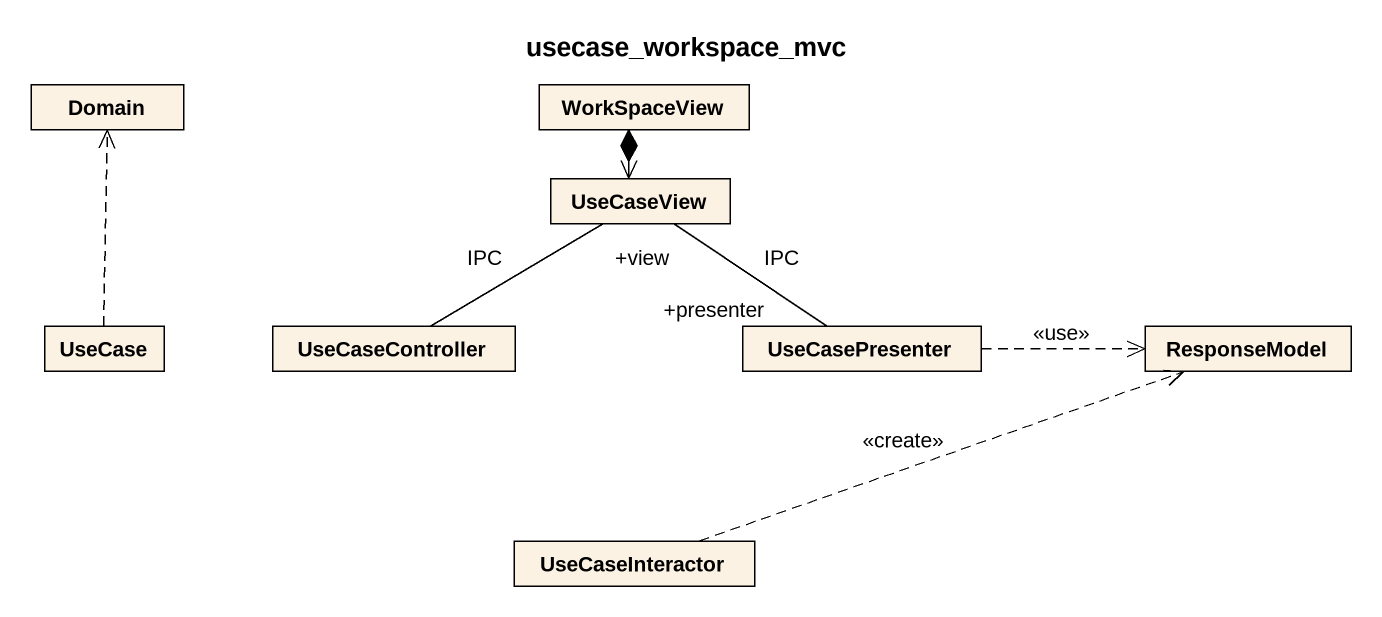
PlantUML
@startuml
title usecase_workspace_mvc
hide circle
hide empty members
class Domain
class WorkSpaceView
class UseCaseView
class "UseCase" as UseCase_
class UseCaseController
class UseCasePresenter
class ResponseModel
class UseCaseInteractor
WorkSpaceView *--> UseCaseView
UseCaseView -left- UseCaseController : IPC
UseCase_ .up.> Domain
UseCasePresenter "+presenter" -up- "+view" UseCaseView : IPC
UseCasePresenter .right.> ResponseModel : <<use>>
UseCaseInteractor .right.> ResponseModel : <<create>>
@enduml
